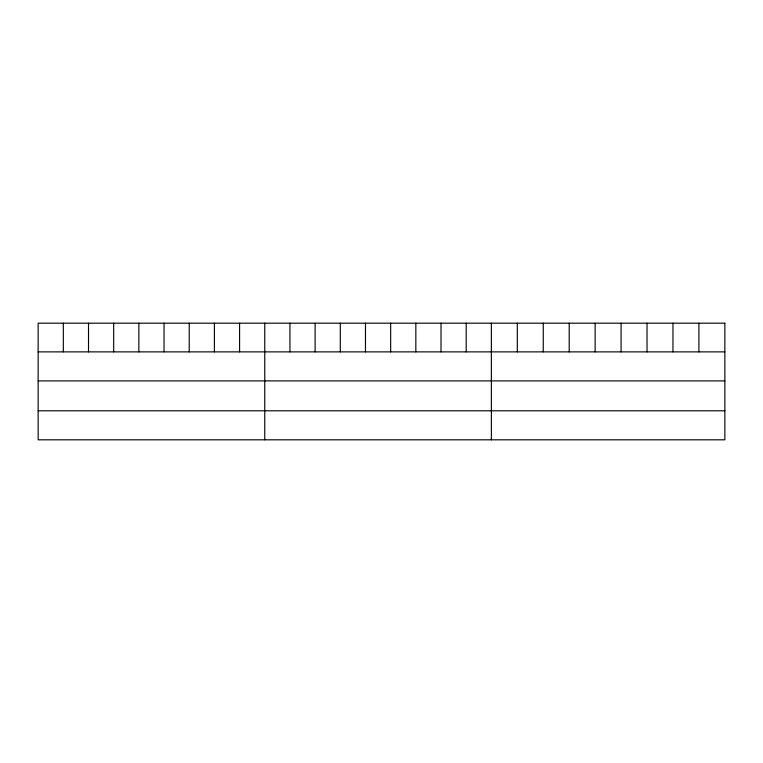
<?xml version="1.0" encoding="UTF-8"?>
<svg xmlns="http://www.w3.org/2000/svg" width="763" height="763" viewBox="0 0 763 763"><rect width="100%" height="100%" fill="white"/><g stroke="black" fill="none" stroke-linecap="round" stroke-linejoin="round"><path stroke-width="1.14" d="M38.15 351.877L724.85 351.877M38.15 380.899L724.85 380.899M38.15 410.799L724.85 410.799M698.908 323.188L698.908 351.877M672.966 323.188L672.966 351.877M647.024 323.188L647.024 351.877M621.082 323.188L621.082 351.877M595.14 323.188L595.14 351.877M569.198 323.188L569.198 351.877M543.256 323.188L543.256 351.877M517.314 323.188L517.314 351.877M491.372 323.188L491.372 439.812M466.193 323.188L466.193 351.877M441.014 323.188L441.014 351.877M415.835 323.188L415.835 351.877M390.656 323.188L390.656 351.877M365.477 323.188L365.477 351.877M340.298 323.188L340.298 351.877M315.119 323.188L315.119 351.877M289.94 323.188L289.94 351.877M264.761 323.188L264.761 439.812M239.582 323.188L239.582 351.877M214.403 323.188L214.403 351.877M189.224 323.188L189.224 351.877M164.045 323.188L164.045 351.877M138.866 323.188L138.866 351.877M113.687 323.188L113.687 351.877M88.508 323.188L88.508 351.877M63.329 323.188L63.329 351.877M724.85 323.188L38.15 323.188L38.15 439.812L724.85 439.812L724.85 323.188"/></g></svg>
